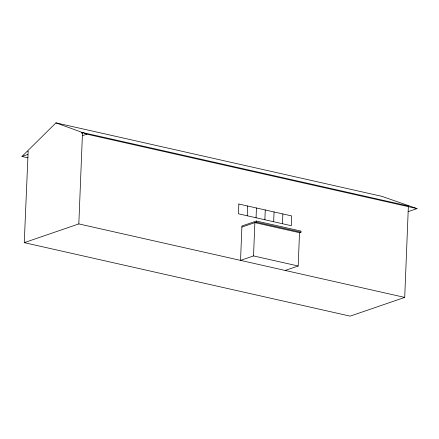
<?xml version="1.0" encoding="UTF-8"?>
<svg xmlns="http://www.w3.org/2000/svg" width="439" height="439" viewBox="0 0 439 439"><rect width="100%" height="100%" fill="white"/><g stroke="black" fill="none" stroke-linecap="round" stroke-linejoin="round"><path stroke-width="0.66" d="M408.358 206.687L404.714 297.406L350.152 316.135L24.26 242.652L28.162 151.17L27.931 151.373M24.26 242.652L78.828 223.917L82.499 132.518L408.385 206.006M247.25 215.785L247.645 206.006M253.528 255.932L254.867 222.622L299.513 232.692L300.989 232.187L301.033 231.106L256.381 221.042L241.927 226.003L240.545 260.387L253.528 255.932L298.18 265.996L299.513 232.692M256.058 217.771L256.453 207.993M241.884 227.078L256.338 222.118L256.381 221.042M264.865 219.758L265.26 209.979M273.673 221.739L274.068 211.966M282.48 223.725L282.87 213.952M27.964 157.826L21.95 156.471L55.978 122.865L381.87 196.348L417.05 208.602L408.045 211.697M82.499 132.518L81.215 132.957L82.466 133.22M21.95 156.471L27.805 154.462M82.367 135.728L86.927 134.164L417.05 208.602M285.196 270.457L298.18 265.996M256.338 222.118L300.989 232.187M78.828 223.917L404.714 297.406M55.978 122.865L86.927 134.164M238.838 204.02L238.443 213.798L291.287 225.712L291.677 215.939L238.838 204.02"/></g></svg>
